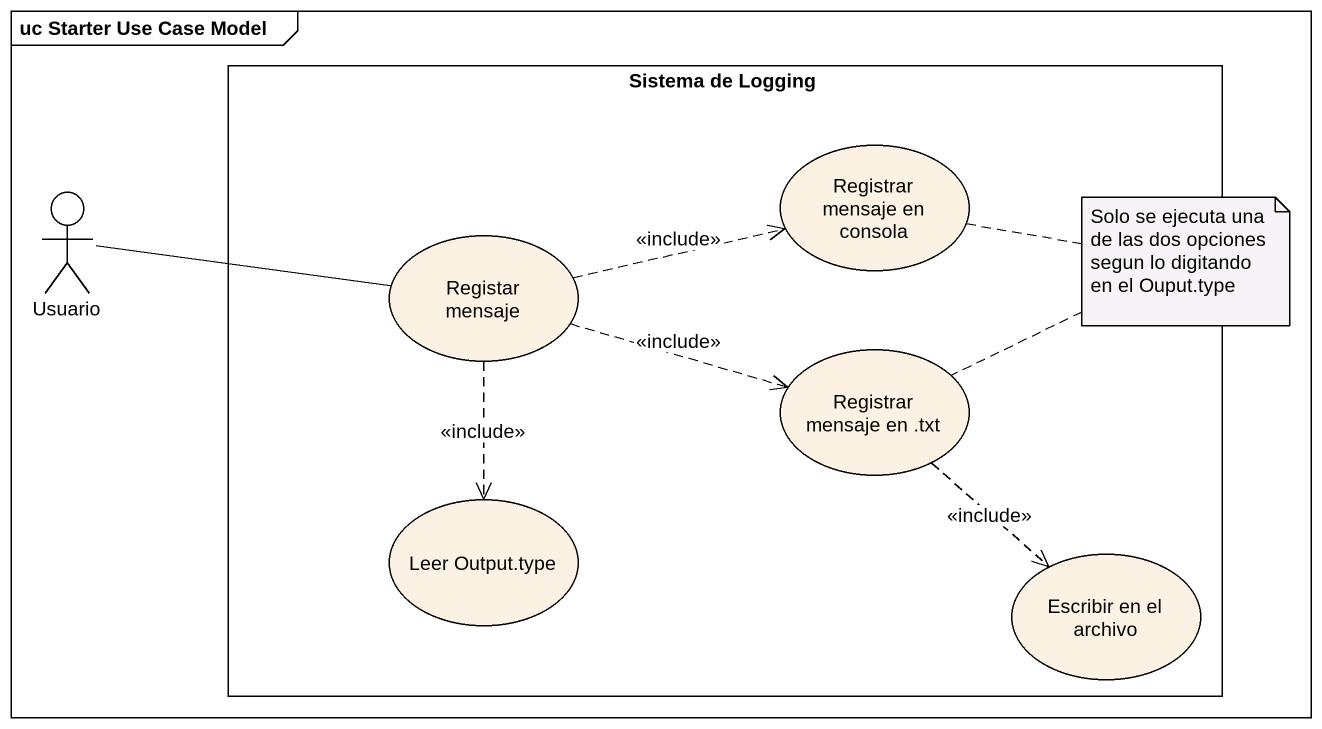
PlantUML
@startuml
mainframe uc Starter Use Case Model
rectangle "Sistema de Logging" as Sistema_de_Logging {
  usecase "Registrar mensaje en consola" as Registrar_mensaje_en_consola
  usecase "Registar mensaje" as Registar_mensaje
  usecase "Registrar mensaje en .txt" as Registrar_mensaje_en_txt
  usecase "Leer Output.type" as Leer_Output_type
  usecase "Escribir en el archivo" as Escribir_en_el_archivo
}
actor Usuario
Usuario -right- Registar_mensaje
Registar_mensaje .right.> Registrar_mensaje_en_consola : <<include>>
Registar_mensaje .right.> Registrar_mensaje_en_txt : <<include>>
Registar_mensaje ..> Leer_Output_type : <<include>>
Registrar_mensaje_en_txt ..> Escribir_en_el_archivo : <<include>>
note as N1
  Solo se ejecuta una de las dos opciones segun lo digitando en el Ouput.type
end note
N1 .. Registrar_mensaje_en_consola
N1 .. Registrar_mensaje_en_txt
@enduml
